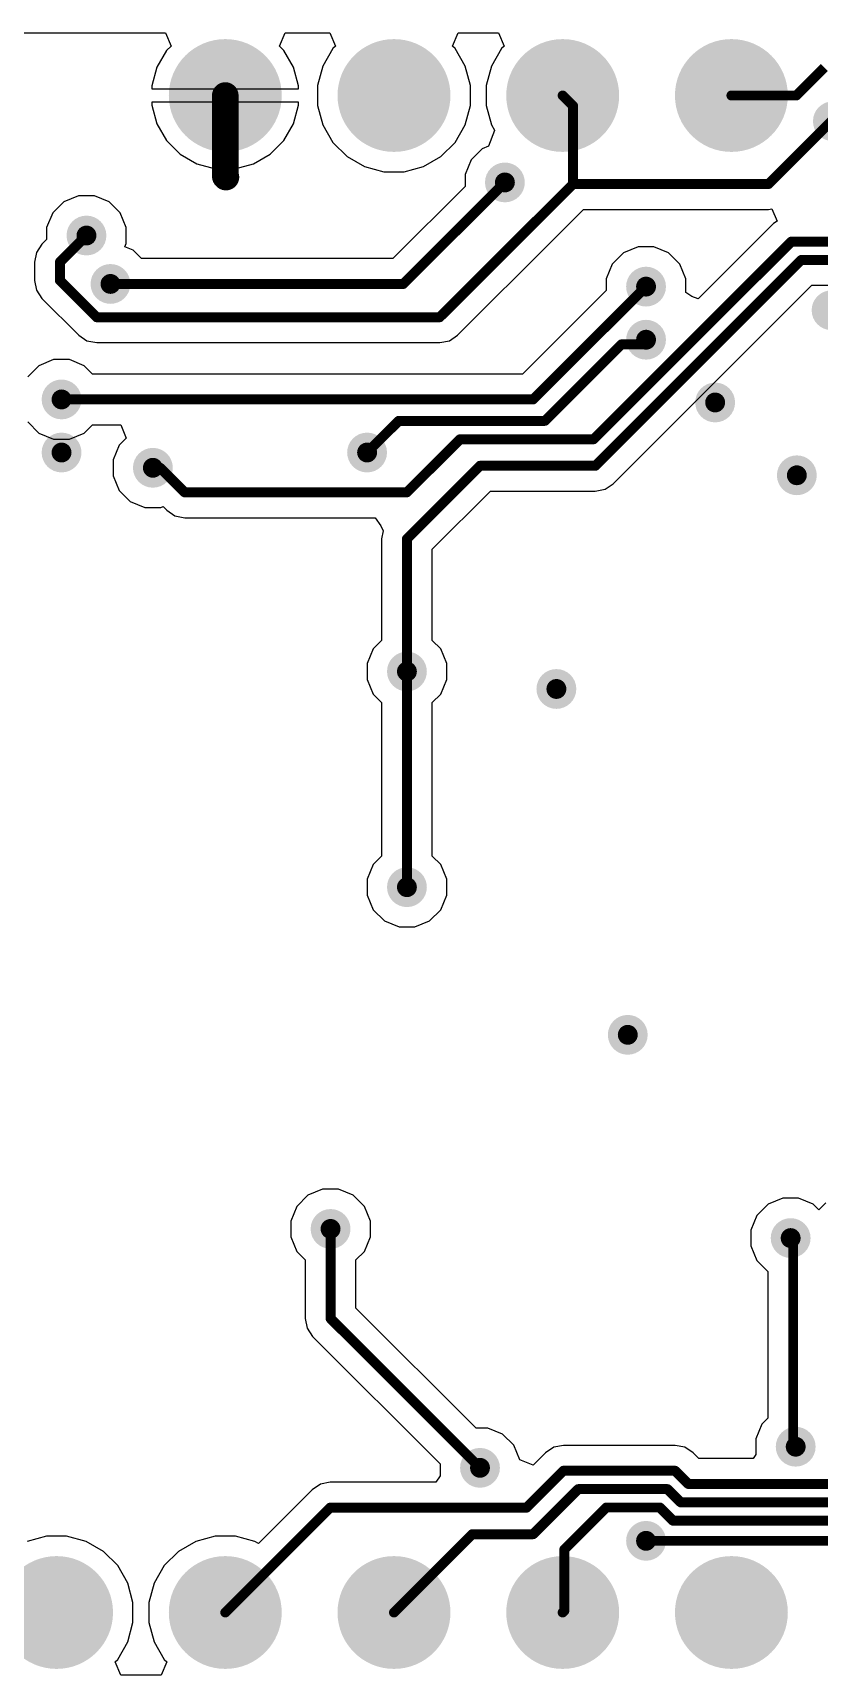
# Model space of a CAD drawing. Header units: inches. Extents: x 0.3 to 40.7, y 0.3 to 25.1.
# Drawn here: x 13.79 to 25.63, y 0.31 to 25.05 of the extents above; entities that cross this region are included whole.
import ezdxf

# ---------------------------------------------------------------- set-up
doc = ezdxf.new("R2010")
doc.units = ezdxf.units.IN
for name, color, linetype in [('BOTTOM', 5, 'Continuous'), ('Pad Holes', 156, 'Continuous'), ('Via Holes', 16, 'Continuous')]:
    doc.layers.add(name, color=color, linetype=linetype)

# ---------------------------------------------------------------- blocks, each defined once
blk = doc.blocks.new('PIN_HEADER_2_54___VERT__1_4POS_F_________1_3518')
at = {"layer": 'BOTTOM'}
h = blk.add_hatch(color=5, dxfattribs=at)
edge = h.paths.add_edge_path()
edge.add_arc((-3.81, 0), 0.8499983, 0, 360)
h = blk.add_hatch(color=5, dxfattribs=at)
edge = h.paths.add_edge_path()
edge.add_arc((-1.27, 0), 0.8499983, 0, 360)
h = blk.add_hatch(color=5, dxfattribs=at)
edge = h.paths.add_edge_path()
edge.add_arc((1.27, 0), 0.8499983, 0, 360)
h = blk.add_hatch(color=5, dxfattribs=at)
edge = h.paths.add_edge_path()
edge.add_arc((3.81, 0), 0.8499983, 0, 360)
at = {"layer": 'Pad Holes'}
h = blk.add_hatch(color=7, dxfattribs=at)
edge = h.paths.add_edge_path()
edge.add_arc((-3.81, 0), 0.499999, 0, 360)
h = blk.add_hatch(color=7, dxfattribs=at)
edge = h.paths.add_edge_path()
edge.add_arc((-1.27, 0), 0.499999, 0, 360)
h = blk.add_hatch(color=7, dxfattribs=at)
edge = h.paths.add_edge_path()
edge.add_arc((1.27, 0), 0.499999, 0, 360)
h = blk.add_hatch(color=7, dxfattribs=at)
edge = h.paths.add_edge_path()
edge.add_arc((3.81, 0), 0.499999, 0, 360)
blk = doc.blocks.new('PIN_HEADER_2_54___VERT__1_10POS_3520')
at = {"layer": 'BOTTOM'}
h = blk.add_hatch(color=5, dxfattribs=at)
edge = h.paths.add_edge_path()
edge.add_arc((-11.43, 0), 0.8499983, 0, 360)
h = blk.add_hatch(color=5, dxfattribs=at)
edge = h.paths.add_edge_path()
edge.add_arc((-8.889999999999999, 0), 0.8499983, 0, 360)
h = blk.add_hatch(color=5, dxfattribs=at)
edge = h.paths.add_edge_path()
edge.add_arc((-6.35, 0), 0.8499983, 0, 360)
h = blk.add_hatch(color=5, dxfattribs=at)
edge = h.paths.add_edge_path()
edge.add_arc((-3.81, 0), 0.8499983, 0, 360)
h = blk.add_hatch(color=5, dxfattribs=at)
edge = h.paths.add_edge_path()
edge.add_arc((-1.27, 0), 0.8499983, 0, 360)
h = blk.add_hatch(color=5, dxfattribs=at)
edge = h.paths.add_edge_path()
edge.add_arc((1.27, 0), 0.8499983, 0, 360)
h = blk.add_hatch(color=5, dxfattribs=at)
edge = h.paths.add_edge_path()
edge.add_arc((3.81, 0), 0.8499983, 0, 360)
h = blk.add_hatch(color=5, dxfattribs=at)
edge = h.paths.add_edge_path()
edge.add_arc((6.35, 0), 0.8499983, 0, 360)
h = blk.add_hatch(color=5, dxfattribs=at)
edge = h.paths.add_edge_path()
edge.add_arc((8.889999999999999, 0), 0.8499983, 0, 360)
h = blk.add_hatch(color=5, dxfattribs=at)
edge = h.paths.add_edge_path()
edge.add_arc((11.43, 0), 0.8499983, 0, 360)
at = {"layer": 'Pad Holes'}
h = blk.add_hatch(color=7, dxfattribs=at)
edge = h.paths.add_edge_path()
edge.add_arc((-11.43, 0), 0.499999, 0, 360)
h = blk.add_hatch(color=7, dxfattribs=at)
edge = h.paths.add_edge_path()
edge.add_arc((-8.889999999999999, 0), 0.499999, 0, 360)
h = blk.add_hatch(color=7, dxfattribs=at)
edge = h.paths.add_edge_path()
edge.add_arc((-6.35, 0), 0.499999, 0, 360)
h = blk.add_hatch(color=7, dxfattribs=at)
edge = h.paths.add_edge_path()
edge.add_arc((-3.81, 0), 0.499999, 0, 360)
h = blk.add_hatch(color=7, dxfattribs=at)
edge = h.paths.add_edge_path()
edge.add_arc((-1.27, 0), 0.499999, 0, 360)
h = blk.add_hatch(color=7, dxfattribs=at)
edge = h.paths.add_edge_path()
edge.add_arc((1.27, 0), 0.499999, 0, 360)
h = blk.add_hatch(color=7, dxfattribs=at)
edge = h.paths.add_edge_path()
edge.add_arc((3.81, 0), 0.499999, 0, 360)
h = blk.add_hatch(color=7, dxfattribs=at)
edge = h.paths.add_edge_path()
edge.add_arc((6.35, 0), 0.499999, 0, 360)
h = blk.add_hatch(color=7, dxfattribs=at)
edge = h.paths.add_edge_path()
edge.add_arc((8.889999999999999, 0), 0.499999, 0, 360)
h = blk.add_hatch(color=7, dxfattribs=at)
edge = h.paths.add_edge_path()
edge.add_arc((11.43, 0), 0.499999, 0, 360)

msp = doc.modelspace()

# ---------------------------------------------------------------- hatches: boundary and pattern name
at = {"layer": 'BOTTOM'}
h = msp.add_hatch(color=5, dxfattribs=at)
edge = h.paths.add_edge_path()
edge.add_arc((25.83810428, 23.72171786), 0.2999994, 0, 360)
h = msp.add_hatch(color=5, dxfattribs=at)
edge = h.paths.add_edge_path()
edge.add_arc((20.89999884, 22.80000012), 0.2999994, 0, 360)
h = msp.add_hatch(color=5, dxfattribs=at)
edge = h.paths.add_edge_path()
edge.add_arc((14.59999874, 21.99999918), 0.2999994, 0, 360)
h = msp.add_hatch(color=5, dxfattribs=at)
edge = h.paths.add_edge_path()
edge.add_arc((14.96156266, 21.2703537), 0.2999994, 0, 360)
h = msp.add_hatch(color=5, dxfattribs=at)
edge = h.paths.add_edge_path()
edge.add_arc((23.02502126, 21.23000326), 0.2999994, 0, 360)
h = msp.add_hatch(color=5, dxfattribs=at)
edge = h.paths.add_edge_path()
edge.add_arc((25.8184142, 20.87395114), 0.2999994, 0, 360)
h = msp.add_hatch(color=5, dxfattribs=at)
edge = h.paths.add_edge_path()
edge.add_arc((23.02502126, 20.43000232), 0.2999994, 0, 360)
h = msp.add_hatch(color=5, dxfattribs=at)
edge = h.paths.add_edge_path()
edge.add_arc((14.22502108, 19.53001174), 0.2999994, 0, 360)
h = msp.add_hatch(color=5, dxfattribs=at)
edge = h.paths.add_edge_path()
edge.add_arc((24.06559068, 19.48396662), 0.2999994, 0, 360)
h = msp.add_hatch(color=5, dxfattribs=at)
edge = h.paths.add_edge_path()
edge.add_arc((14.22502362, 18.7300108), 0.2999994, 0, 360)
h = msp.add_hatch(color=5, dxfattribs=at)
edge = h.paths.add_edge_path()
edge.add_arc((18.82502204, 18.7300108), 0.2999994, 0, 360)
h = msp.add_hatch(color=5, dxfattribs=at)
edge = h.paths.add_edge_path()
edge.add_arc((15.59999928, 18.5000011), 0.2999994, 0, 360)
h = msp.add_hatch(color=5, dxfattribs=at)
edge = h.paths.add_edge_path()
edge.add_arc((25.29533676, 18.38703714), 0.2999994, 0, 360)
h = msp.add_hatch(color=5, dxfattribs=at)
edge = h.paths.add_edge_path()
edge.add_arc((19.42502338, 15.43000216), 0.2999994, 0, 360)
h = msp.add_hatch(color=5, dxfattribs=at)
edge = h.paths.add_edge_path()
edge.add_arc((21.675217, 15.1668226), 0.2999994, 0, 360)
h = msp.add_hatch(color=5, dxfattribs=at)
edge = h.paths.add_edge_path()
edge.add_arc((19.42502338, 12.18000358), 0.2999994, 0, 360)
h = msp.add_hatch(color=5, dxfattribs=at)
edge = h.paths.add_edge_path()
edge.add_arc((22.74995704, 9.95508042), 0.2999994, 0, 360)
h = msp.add_hatch(color=5, dxfattribs=at)
edge = h.paths.add_edge_path()
edge.add_arc((18.27502822, 7.03001134), 0.2999994, 0, 360)
h = msp.add_hatch(color=5, dxfattribs=at)
edge = h.paths.add_edge_path()
edge.add_arc((25.20230672, 6.892383979999999), 0.2999994, 0, 360)
h = msp.add_hatch(color=5, dxfattribs=at)
edge = h.paths.add_edge_path()
edge.add_arc((25.27807492, 3.74852184), 0.2999994, 0, 360)
h = msp.add_hatch(color=5, dxfattribs=at)
edge = h.paths.add_edge_path()
edge.add_arc((20.52502118, 3.43001092), 0.2999994, 0, 360)
h = msp.add_hatch(color=5, dxfattribs=at)
edge = h.paths.add_edge_path()
edge.add_arc((23.02502126, 2.33001058), 0.2999994, 0, 360)
at = {"layer": 'Via Holes'}
h = msp.add_hatch(color=7, dxfattribs=at)
edge = h.paths.add_edge_path()
edge.add_arc((20.89999884, 22.80000012), 0.1499997, 0, 360)
h = msp.add_hatch(color=7, dxfattribs=at)
edge = h.paths.add_edge_path()
edge.add_arc((14.59999874, 21.99999918), 0.1499997, 0, 360)
h = msp.add_hatch(color=7, dxfattribs=at)
edge = h.paths.add_edge_path()
edge.add_arc((14.96156266, 21.2703537), 0.1499997, 0, 360)
h = msp.add_hatch(color=7, dxfattribs=at)
edge = h.paths.add_edge_path()
edge.add_arc((23.02502126, 21.23000326), 0.1499997, 0, 360)
h = msp.add_hatch(color=7, dxfattribs=at)
edge = h.paths.add_edge_path()
edge.add_arc((23.02502126, 20.43000232), 0.1499997, 0, 360)
h = msp.add_hatch(color=7, dxfattribs=at)
edge = h.paths.add_edge_path()
edge.add_arc((14.22502108, 19.53001174), 0.1499997, 0, 360)
h = msp.add_hatch(color=7, dxfattribs=at)
edge = h.paths.add_edge_path()
edge.add_arc((24.06559068, 19.48396662), 0.1499997, 0, 360)
h = msp.add_hatch(color=7, dxfattribs=at)
edge = h.paths.add_edge_path()
edge.add_arc((14.22502362, 18.7300108), 0.1499997, 0, 360)
h = msp.add_hatch(color=7, dxfattribs=at)
edge = h.paths.add_edge_path()
edge.add_arc((18.82502204, 18.7300108), 0.1499997, 0, 360)
h = msp.add_hatch(color=7, dxfattribs=at)
edge = h.paths.add_edge_path()
edge.add_arc((15.59999928, 18.5000011), 0.1499997, 0, 360)
h = msp.add_hatch(color=7, dxfattribs=at)
edge = h.paths.add_edge_path()
edge.add_arc((25.29533676, 18.38703714), 0.1499997, 0, 360)
h = msp.add_hatch(color=7, dxfattribs=at)
edge = h.paths.add_edge_path()
edge.add_arc((19.42502338, 15.43000216), 0.1499997, 0, 360)
h = msp.add_hatch(color=7, dxfattribs=at)
edge = h.paths.add_edge_path()
edge.add_arc((21.675217, 15.1668226), 0.1499997, 0, 360)
h = msp.add_hatch(color=7, dxfattribs=at)
edge = h.paths.add_edge_path()
edge.add_arc((19.42502338, 12.18000358), 0.1499997, 0, 360)
h = msp.add_hatch(color=7, dxfattribs=at)
edge = h.paths.add_edge_path()
edge.add_arc((22.74995704, 9.95508042), 0.1499997, 0, 360)
h = msp.add_hatch(color=7, dxfattribs=at)
edge = h.paths.add_edge_path()
edge.add_arc((18.27502822, 7.03001134), 0.1499997, 0, 360)
h = msp.add_hatch(color=7, dxfattribs=at)
edge = h.paths.add_edge_path()
edge.add_arc((25.20230672, 6.892383979999999), 0.1499997, 0, 360)
h = msp.add_hatch(color=7, dxfattribs=at)
edge = h.paths.add_edge_path()
edge.add_arc((25.27807492, 3.74852184), 0.1499997, 0, 360)
h = msp.add_hatch(color=7, dxfattribs=at)
edge = h.paths.add_edge_path()
edge.add_arc((20.52502118, 3.43001092), 0.1499997, 0, 360)
h = msp.add_hatch(color=7, dxfattribs=at)
edge = h.paths.add_edge_path()
edge.add_arc((23.02502126, 2.33001058), 0.1499997, 0, 360)

# ---------------------------------------------------------------- linework, layer by layer
at = {"layer": 'BOTTOM'}
for p, q in [((4.50001132, 25.05414598), (15.79003446, 25.05415106)), ((15.79003446, 25.05415106), (15.87287656, 24.85414892)), ((17.50718114, 24.85415146), (17.59002578, 25.05415106)), ((17.59002578, 25.05415106), (18.26498506, 25.05415106)), ((18.26498506, 25.05415106), (18.3478297, 24.85415146)), ((20.11223054, 24.85415146), (20.19507264, 25.05415106)), ((20.19507264, 25.05415106), (20.8049876, 25.0541536)), ((20.8049876, 25.0541536), (20.8878297, 24.85415146)), ((15.8066105, 24.78788286), (15.66126662, 24.53613838)), ((15.87287656, 24.85414892), (15.8066105, 24.78788286)), ((17.57344974, 24.78788286), (17.50718114, 24.85415146)), ((17.71879362, 24.53613838), (17.57344974, 24.78788286)), ((18.30980336, 24.81612512), (18.15840158, 24.55389298)), ((18.3478297, 24.85415146), (18.30980336, 24.81612512)), ((20.15025688, 24.81612512), (20.11223054, 24.85415146)), ((20.30165866, 24.55389298), (20.15025688, 24.81612512)), ((20.84980336, 24.81612512), (20.69840158, 24.55389298)), ((20.8878297, 24.85415146), (20.84980336, 24.81612512)), ((15.66126662, 24.53613838), (15.58603182, 24.25535408)), ((17.79402842, 24.25535408), (17.71879362, 24.53613838)), ((18.15840158, 24.55389298), (18.08003242, 24.26140944)), ((20.38002782, 24.26140944), (20.30165866, 24.55389298)), ((20.69840158, 24.55389298), (20.62003242, 24.26140944)), ((15.58603182, 24.25535408), (15.58603182, 24.21001)), ((17.79402842, 24.21001), (17.79402842, 24.25535408)), ((18.08003242, 24.26140944), (18.08003242, 23.95861096)), ((20.38002782, 23.95861096), (20.38002782, 24.26140944)), ((20.62003242, 24.26140944), (20.62003242, 23.95861096)), ((15.58603182, 24.21001), (17.79402842, 24.21001)), ((16.59003032, 24.0100104), (15.58603182, 24.0100104)), ((15.58603182, 24.0100104), (15.58603182, 23.96466632)), ((16.59003032, 23.0060119), (16.59003032, 24.0100104)), ((17.79402842, 24.0100104), (16.79002992, 24.0100104)), ((16.79002992, 24.0100104), (16.79002992, 23.0060119)), ((17.79402842, 23.96466632), (17.79402842, 24.0100104)), ((15.58603182, 23.96466632), (15.66126662, 23.68388202)), ((17.71879362, 23.68388202), (17.79402842, 23.96466632)), ((18.08003242, 23.95861096), (18.15840158, 23.66612742)), ((20.30165866, 23.66612742), (20.38002782, 23.95861096)), ((20.62003242, 23.95861096), (20.69840158, 23.66612742)), ((15.66126662, 23.68388202), (15.8066105, 23.43213754)), ((17.57344974, 23.43213754), (17.71879362, 23.68388202)), ((18.15840158, 23.66612742), (18.30980336, 23.40389528)), ((20.15025688, 23.40389528), (20.30165866, 23.66612742)), ((20.74524426, 23.58445118), (20.6519018, 23.34666908)), ((20.69840158, 23.66612742), (20.74508678, 23.58526906)), ((20.74508678, 23.58526906), (20.74524426, 23.58445118)), ((15.8066105, 23.43213754), (16.01215746, 23.22659058)), ((17.36790278, 23.22659058), (17.57344974, 23.43213754)), ((18.30980336, 23.40389528), (18.5239152, 23.18978344)), ((19.93614504, 23.18978344), (20.15025688, 23.40389528)), ((20.56012652, 23.30865544), (20.39134352, 23.13987244)), ((20.6519018, 23.34666908), (20.56012652, 23.30865544)), ((16.01215746, 23.22659058), (16.26390194, 23.0812467)), ((16.26390194, 23.0812467), (16.54468624, 23.0060119)), ((16.835374, 23.0060119), (17.1161583, 23.0812467)), ((17.1161583, 23.0812467), (17.36790278, 23.22659058)), ((18.5239152, 23.18978344), (18.78614734, 23.03838166)), ((18.78614734, 23.03838166), (19.07863088, 22.9600125)), ((19.38142936, 22.9600125), (19.6739129, 23.03838166)), ((19.6739129, 23.03838166), (19.93614504, 23.18978344)), ((20.39134352, 23.13987244), (20.30000004, 22.9193471)), ((16.54468624, 23.0060119), (16.59003032, 23.0060119)), ((16.79002992, 23.0060119), (16.835374, 23.0060119)), ((19.07863088, 22.9600125), (19.38142936, 22.9600125)), ((20.30000004, 22.9193471), (20.30000004, 22.74071652)), ((14.48065176, 22.59999798), (14.26012642, 22.5086545)), ((14.71934572, 22.59999798), (14.48065176, 22.59999798)), ((14.93987106, 22.5086545), (14.71934572, 22.59999798)), ((20.30000004, 22.74071652), (19.21198088, 21.65269736)), ((14.09134342, 22.3398715), (13.99999994, 22.11934616)), ((14.26012642, 22.5086545), (14.09134342, 22.3398715)), ((15.10865406, 22.3398715), (14.93987106, 22.5086545)), ((15.19999754, 22.11934616), (15.10865406, 22.3398715)), ((21.62537204, 21.93464752), (22.08482248, 22.39409796)), ((22.08482248, 22.39409796), (24.86881996, 22.39409796)), ((24.86881996, 22.39409796), (24.9203083, 22.40433924)), ((24.9203083, 22.40433924), (24.99834472, 22.21594236)), ((13.99999994, 22.11934616), (13.99999994, 21.94071558)), ((15.19999754, 21.8806522), (15.19999754, 22.11934616)), ((24.94360772, 22.1793689), (23.80979744, 21.04555862)), ((24.99834472, 22.21594236), (24.94360772, 22.1793689)), ((13.92964194, 21.87035758), (13.8467592, 21.74631668)), ((13.99999994, 21.94071558), (13.92964194, 21.87035758)), ((15.17891554, 21.82975822), (15.19999754, 21.8806522)), ((15.30143498, 21.77900902), (15.17891554, 21.82975822)), ((15.42774664, 21.65269736), (15.30143498, 21.77900902)), ((20.18871756, 20.49799558), (21.62536442, 21.93464244)), ((21.62536442, 21.93464244), (21.62537204, 21.93464752)), ((22.90567428, 21.83000206), (22.68514894, 21.73865858)), ((23.14436824, 21.83000206), (22.90567428, 21.83000206)), ((23.36489358, 21.73865858), (23.14436824, 21.83000206)), ((13.8467592, 21.74631668), (13.81765588, 21.59999998)), ((13.81765588, 21.59999998), (13.81765588, 21.32198174)), ((19.21198088, 21.65269736), (15.42774664, 21.65269736)), ((22.51636594, 21.56987558), (22.42502246, 21.34935024)), ((22.68514894, 21.73865858), (22.51636594, 21.56987558)), ((23.53367658, 21.56987558), (23.36489358, 21.73865858)), ((23.62502006, 21.34935024), (23.53367658, 21.56987558)), ((13.81765588, 21.32198174), (13.8467592, 21.17566504)), ((22.42502246, 21.34935024), (22.42502246, 21.17071966)), ((23.62502006, 21.14362548), (23.62502006, 21.34935024)), ((13.8467592, 21.17566504), (13.92964194, 21.05162414)), ((13.92964194, 21.05162414), (14.4832705, 20.49799558)), ((22.42502246, 21.17071966), (21.1666582, 19.9123554)), ((22.53159578, 18.25964344), (25.52162028, 21.24966794)), ((23.71542374, 21.07880722), (23.62502006, 21.14362548)), ((23.80979744, 21.04555862), (23.71542374, 21.07880722)), ((25.52162028, 21.24966794), (26.12737472, 21.24966794)), ((14.4832705, 20.49799558), (14.6073114, 20.41511284)), ((14.6073114, 20.41511284), (14.7536281, 20.38600952)), ((14.7536281, 20.38600952), (19.91835996, 20.38600952)), ((19.91835996, 20.38600952), (20.06467666, 20.41511284)), ((20.06467666, 20.41511284), (20.18871756, 20.49799558)), ((14.1056741, 20.13001054), (13.88514876, 20.03866706)), ((14.34436806, 20.13001054), (14.1056741, 20.13001054)), ((14.5648934, 20.03866706), (14.34436806, 20.13001054)), ((13.88514876, 20.03866706), (13.71636576, 19.86988406)), ((14.69120506, 19.9123554), (14.5648934, 20.03866706)), ((21.1666582, 19.9123554), (14.69120506, 19.9123554)), ((13.71636576, 19.19013942), (13.88514876, 19.02135642)), ((14.5648934, 19.02135642), (14.69120506, 19.14766808)), ((14.69120506, 19.14766808), (15.11629438, 19.14766808)), ((15.11629438, 19.14766808), (15.19913902, 18.94766848)), ((13.88514876, 19.02135642), (14.1056741, 18.93001294)), ((14.1056741, 18.93001294), (14.34436806, 18.93001294)), ((14.34436806, 18.93001294), (14.5648934, 19.02135642)), ((15.09134396, 18.83987342), (15.00000048, 18.61934808)), ((15.19913902, 18.94766848), (15.09134396, 18.83987342)), ((15.00000048, 18.61934808), (15.00000048, 18.38065412)), ((15.00000048, 18.38065412), (15.09134396, 18.16012878)), ((15.09134396, 18.16012878), (15.26012696, 17.99134578)), ((19.80736704, 17.2716317), (20.68339272, 18.14765738)), ((20.68339272, 18.14765738), (22.26123818, 18.14765738)), ((22.26123818, 18.14765738), (22.40755488, 18.1767607)), ((22.40755488, 18.1767607), (22.53159578, 18.25964344)), ((15.26012696, 17.99134578), (15.4806523, 17.9000023)), ((15.4806523, 17.9000023), (15.71934626, 17.9000023)), ((15.71934626, 17.9000023), (15.75363372, 17.91420344)), ((15.75363372, 17.91420344), (15.80818276, 17.8596544)), ((15.80818276, 17.8596544), (15.93222366, 17.77677166)), ((15.93222366, 17.77677166), (16.07854036, 17.74766834)), ((16.07854036, 17.74766834), (18.94573554, 17.74766834)), ((18.94573554, 17.74766834), (19.03417072, 17.6274476)), ((19.03417072, 17.6274476), (19.06608328, 17.5476662)), ((19.06608328, 17.5476662), (19.04267972, 17.43000324)), ((19.04267972, 17.43000324), (19.04267972, 15.89618614)), ((19.80736704, 15.89618614), (19.80736704, 17.2716317)), ((19.04267972, 15.89618614), (18.91636806, 15.76987448)), ((19.9336787, 15.76987448), (19.80736704, 15.89618614)), ((18.91636806, 15.76987448), (18.82502458, 15.54934914)), ((20.02502218, 15.54934914), (19.9336787, 15.76987448)), ((18.82502458, 15.54934914), (18.82502458, 15.31065518)), ((20.02502218, 15.31065518), (20.02502218, 15.54934914)), ((18.82502458, 15.31065518), (18.91636806, 15.09012984)), ((19.9336787, 15.09012984), (20.02502218, 15.31065518)), ((18.91636806, 15.09012984), (19.04267972, 14.96381818)), ((19.04267972, 14.96381818), (19.04267972, 12.64618756)), ((19.80736704, 14.96381818), (19.9336787, 15.09012984)), ((19.80736704, 12.64618756), (19.80736704, 14.96381818)), ((19.04267972, 12.64618756), (18.91636806, 12.5198759)), ((19.9336787, 12.5198759), (19.80736704, 12.64618756)), ((18.91636806, 12.5198759), (18.82502458, 12.29935056)), ((20.02502218, 12.29935056), (19.9336787, 12.5198759)), ((18.82502458, 12.29935056), (18.82502458, 12.0606566)), ((20.02502218, 12.0606566), (20.02502218, 12.29935056)), ((18.82502458, 12.0606566), (18.91636806, 11.84013126)), ((19.9336787, 11.84013126), (20.02502218, 12.0606566)), ((18.91636806, 11.84013126), (19.08515106, 11.67134826)), ((19.08515106, 11.67134826), (19.3056764, 11.58000478)), ((19.54437036, 11.58000478), (19.7648957, 11.67134826)), ((19.7648957, 11.67134826), (19.9336787, 11.84013126)), ((19.3056764, 11.58000478), (19.54437036, 11.58000478)), ((17.9351559, 7.53866666), (17.7663729, 7.369883659999999)), ((18.15568124, 7.63001014), (17.9351559, 7.53866666)), ((18.3943752, 7.63001014), (18.15568124, 7.63001014)), ((18.61490054, 7.53866666), (18.3943752, 7.63001014)), ((18.78368354, 7.369883659999999), (18.61490054, 7.53866666)), ((25.08295974, 7.49238278), (24.8624344, 7.4010393)), ((25.3216537, 7.49238278), (25.08295974, 7.49238278)), ((25.54217904, 7.4010393), (25.3216537, 7.49238278)), ((17.7663729, 7.369883659999999), (17.67502942, 7.14935832)), ((18.87502702, 7.14935832), (18.78368354, 7.369883659999999)), ((24.6936514, 7.2322563), (24.60230792, 7.011730959999999)), ((24.8624344, 7.4010393), (24.6936514, 7.2322563)), ((25.6272792, 7.315939139999999), (25.54217904, 7.4010393)), ((25.73407604, 7.422738519999999), (25.6272792, 7.315939139999999)), ((17.67502942, 7.14935832), (17.67502942, 6.91066436)), ((18.87502702, 6.91066436), (18.87502702, 7.14935832)), ((24.60230792, 7.011730959999999), (24.60230792, 6.773036999999999)), ((17.67502942, 6.91066436), (17.7663729, 6.690139019999999)), ((17.7663729, 6.690139019999999), (17.89268456, 6.563827359999999)), ((18.65737188, 6.563827359999999), (18.78368354, 6.690139019999999)), ((18.78368354, 6.690139019999999), (18.87502702, 6.91066436)), ((24.60230792, 6.773036999999999), (24.6936514, 6.55251166)), ((17.89268456, 6.563827359999999), (17.89268456, 5.680003879999999)), ((18.65737188, 5.838375419999999), (18.65737188, 6.563827359999999)), ((24.6936514, 6.55251166), (24.85784716, 6.3883159)), ((24.85784716, 6.3883159), (24.85784716, 4.17682172)), ((20.46573758, 4.03000972), (18.65737188, 5.838375419999999)), ((17.89268456, 5.680003879999999), (17.92178788, 5.533687179999999)), ((17.92178788, 5.533687179999999), (18.00467062, 5.40964628)), ((18.00467062, 5.40964628), (19.92502238, 3.48929452)), ((20.64436816, 4.03000972), (20.46573758, 4.03000972)), ((20.8648935, 3.93866624), (20.64436816, 4.03000972)), ((24.7694196, 4.08839416), (24.67807612, 3.86786882)), ((24.85784716, 4.17682172), (24.7694196, 4.08839416)), ((21.0336765, 3.76988324), (20.8648935, 3.93866624)), ((21.12501998, 3.54936044), (21.0336765, 3.76988324)), ((21.634704, 3.73925084), (21.5106631, 3.6563681)), ((21.7810207, 3.76835416), (21.634704, 3.73925084)), ((23.46242958, 3.76835416), (21.7810207, 3.76835416)), ((23.60874628, 3.73925084), (23.46242958, 3.76835416)), ((23.73278718, 3.6563681), (23.60874628, 3.73925084)), ((24.67807612, 3.86786882), (24.67807612, 3.6291774)), ((19.92502238, 3.48929452), (19.92502238, 3.31066648)), ((21.32501958, 3.47072458), (21.12501998, 3.54936044)), ((21.5106631, 3.6563681), (21.32501958, 3.47072458)), ((23.81978472, 3.56937056), (23.73278718, 3.6563681)), ((24.6381143, 3.56937056), (23.81978472, 3.56937056)), ((24.67807612, 3.6291774), (24.6381143, 3.56937056)), ((19.92502238, 3.31066648), (19.8593329, 3.21235578)), ((17.99966936, 3.10036972), (17.1890817, 2.28978206)), ((18.12371026, 3.183252459999999), (17.99966936, 3.10036972)), ((18.27002696, 3.21235578), (18.12371026, 3.183252459999999)), ((19.8593329, 3.21235578), (18.27002696, 3.21235578)), ((13.9986258, 2.4000079), (13.70614226, 2.32163874)), ((14.30142428, 2.4000079), (13.9986258, 2.4000079)), ((14.59390782, 2.32163874), (14.30142428, 2.4000079)), ((14.85613996, 2.17023696), (14.59390782, 2.32163874)), ((16.24614226, 2.32163874), (15.98391012, 2.17023696)), ((16.5386258, 2.4000079), (16.24614226, 2.32163874)), ((16.84142428, 2.4000079), (16.5386258, 2.4000079)), ((17.13390782, 2.32163874), (16.84142428, 2.4000079)), ((17.1890817, 2.28978206), (17.13390782, 2.32163874)), ((15.0702518, 1.95612512), (14.85613996, 2.17023696)), ((15.98391012, 2.17023696), (15.76979828, 1.95612512)), ((15.22165358, 1.69389298), (15.0702518, 1.95612512)), ((15.76979828, 1.95612512), (15.6183965, 1.69389298)), ((15.30002274, 1.40140944), (15.22165358, 1.69389298)), ((15.6183965, 1.69389298), (15.54002734, 1.40140944)), ((15.30002274, 1.09861096), (15.30002274, 1.40140944)), ((15.54002734, 1.40140944), (15.54002734, 1.09861096)), ((15.22165358, 0.80612742), (15.30002274, 1.09861096)), ((15.54002734, 1.09861096), (15.6183965, 0.80612742)), ((15.0702518, 0.54389528), (15.22165358, 0.80612742)), ((15.6183965, 0.80612742), (15.76979828, 0.54389528)), ((15.03222546, 0.5058689399999999), (15.0702518, 0.54389528)), ((15.11506756, 0.3058668), (15.03222546, 0.5058689399999999)), ((15.80782462, 0.5058689399999999), (15.72498252, 0.3058668)), ((15.76979828, 0.54389528), (15.80782462, 0.5058689399999999)), ((15.72498252, 0.3058668), (15.11506756, 0.3058668))]:
    msp.add_line(p, q, dxfattribs=at)
for points, const_width in [([(25.28762786, 24.1100102), (25.70962092, 24.53200326)], 0.1499997), ([(16.69003012, 22.88999486), (16.69003012, 24.1100102)], 0.3999992), ([(21.77003012, 24.1100102), (21.92645094, 23.95358938)], 0.1499997), ([(21.92645094, 22.77644162), (21.92645094, 23.95358938)], 0.1499997), ([(24.31003012, 24.1100102), (25.28762786, 24.1100102)], 0.1499997), ([(24.86881996, 22.77644162), (25.8140962, 23.72171786)], 0.1499997), ([(16.69003012, 22.88999486), (16.70001486, 22.88001012)], 0.3999992), ([(19.37035242, 21.2703537), (20.89999884, 22.80000012)], 0.1499997), ([(21.35501444, 22.20500512), (21.92645094, 22.77644162)], 0.1499997), ([(21.92645094, 22.77644162), (24.86881996, 22.77644162)], 0.1499997), ([(19.91835996, 20.76835318), (21.3550119, 22.20500512)], 0.1499997), ([(21.3550119, 22.20500512), (21.35501444, 22.20500512)], 0.1499997), ([(14.19999954, 21.59999998), (14.59999874, 21.99999918)], 0.1499997), ([(22.2349568, 18.93000278), (25.21396532, 21.9090113)], 0.1499997), ([(25.21396532, 21.9090113), (26.40048314, 21.9090113)], 0.1499997), ([(14.19999954, 21.32198174), (14.19999954, 21.59999998)], 0.1499997), ([(22.26123818, 18.53000104), (25.36324874, 21.6320116)], 0.1499997), ([(25.36324874, 21.6320116), (26.28574626, 21.6320116)], 0.1499997), ([(14.19999954, 21.32198174), (14.7536281, 20.76835318)], 0.1499997), ([(14.96156266, 21.2703537), (19.37035242, 21.2703537)], 0.1499997), ([(21.32502974, 19.53001174), (23.02502126, 21.23000326)], 0.1499997), ([(14.7536281, 20.76835318), (19.91835996, 20.76835318)], 0.1499997), ([(21.50202456, 19.20700248), (22.65379518, 20.3587731)], 0.1499997), ([(22.65379518, 20.3587731), (22.95379204, 20.3587731)], 0.1499997), ([(22.95379204, 20.3587731), (23.02502126, 20.43000232)], 0.1499997), ([(14.22502108, 19.53001174), (21.32502974, 19.53001174)], 0.1499997), ([(18.82502204, 18.7300108), (19.30201372, 19.20700248)], 0.1499997), ([(19.30201372, 19.20700248), (21.50202456, 19.20700248)], 0.1499997), ([(19.425031, 18.130012), (20.22502178, 18.93000278)], 0.1499997), ([(20.22502178, 18.93000278), (22.2349568, 18.93000278)], 0.1499997), ([(15.59999928, 18.5000011), (15.70855126, 18.5000011)], 0.1499997), ([(15.70855126, 18.5000011), (16.07854036, 18.130012)], 0.1499997), ([(19.42502338, 17.43000324), (20.52502118, 18.53000104)], 0.1499997), ([(20.52502118, 18.53000104), (22.26123818, 18.53000104)], 0.1499997), ([(16.07854036, 18.130012), (19.425031, 18.130012)], 0.1499997), ([(19.42502338, 15.43000216), (19.42502338, 17.43000324)], 0.1499997), ([(19.42502338, 12.18000358), (19.42502338, 15.43000216)], 0.1499997), ([(18.27502822, 5.680003879999999), (18.27502822, 7.03001134)], 0.1499997), ([(25.20230672, 6.892383979999999), (25.24019082, 6.85449988)], 0.1499997), ([(25.24019082, 3.78640594), (25.24019082, 6.85449988)], 0.1499997), ([(18.27502822, 5.680003879999999), (20.52502118, 3.43001092)], 0.1499997), ([(25.24019082, 3.78640594), (25.27807492, 3.74852184)], 0.1499997), ([(21.22502232, 2.83001212), (21.7810207, 3.3860105)], 0.1499997), ([(21.7810207, 3.3860105), (23.46242958, 3.3860105)], 0.1499997), ([(23.46242958, 3.3860105), (23.66141318, 3.187026899999999)], 0.1499997), ([(23.66141318, 3.187026899999999), (31.45579942, 3.187026899999999)], 0.1499997), ([(21.32502212, 2.43001038), (22.00402254, 3.1090108)], 0.1499997), ([(22.00402254, 3.1090108), (23.3476927, 3.1090108)], 0.1499997), ([(23.3476927, 3.1090108), (23.5466763, 2.9100272)], 0.1499997), ([(23.5466763, 2.9100272), (31.75399034, 2.9100272)], 0.1499997), ([(16.69002504, 1.2500102), (18.27002696, 2.83001212)], 0.1499997), ([(18.27002696, 2.83001212), (21.22502232, 2.83001212)], 0.1499997), ([(21.79502118, 2.20001084), (22.42702144, 2.8320111)], 0.1499997), ([(22.42702144, 2.8320111), (23.23295582, 2.8320111)], 0.1499997), ([(23.23295582, 2.8320111), (23.43193942, 2.6330275)], 0.1499997), ([(19.23002504, 1.2500102), (20.41002522, 2.43001038)], 0.1499997), ([(20.41002522, 2.43001038), (21.32502212, 2.43001038)], 0.1499997), ([(23.43193942, 2.6330275), (31.97795738, 2.6330275)], 0.1499997), ([(21.79502118, 1.27500634), (21.79502118, 2.20001084)], 0.1499997), ([(23.02502126, 2.33001058), (28.31002466, 2.33001058)], 0.1499997), ([(21.77002504, 1.2500102), (21.79502118, 1.27500634)], 0.1499997)]:
    msp.add_lwpolyline(points, dxfattribs=dict(at, const_width=const_width))
for points, const_width in [([(16.59003032, 24.1100102, 1), (16.79002992, 24.1100102, 1)], 0.1999996), ([(21.73252956, 24.1100102, 1), (21.80753068, 24.1100102, 1)], 0.07499858), ([(21.88895038, 23.95358938, 1), (21.9639515, 23.95358938, 1)], 0.07499858), ([(21.88895038, 23.95358938, 1), (21.9639515, 23.95358938, 1)], 0.07499858), ([(24.27252956, 24.1100102, 1), (24.34753068, 24.1100102, 1)], 0.07499858), ([(25.2501273, 24.1100102, 1), (25.32512842, 24.1100102, 1)], 0.07499858), ([(25.2501273, 24.1100102, 1), (25.32512842, 24.1100102, 1)], 0.07499858), ([(16.59003032, 22.88999486, 1), (16.79002992, 22.88999486, 1)], 0.1999996), ([(16.59003032, 22.88999486, 1), (16.79002992, 22.88999486, 1)], 0.1999996), ([(16.60001506, 22.88001012, 1), (16.80001466, 22.88001012, 1)], 0.1999996), ([(20.86249828, 22.80000012, 1), (20.9374994, 22.80000012, 1)], 0.07499858), ([(21.88895038, 22.77644162, 1), (21.9639515, 22.77644162, 1)], 0.07499858), ([(21.88895038, 22.77644162, 1), (21.9639515, 22.77644162, 1)], 0.07499858), ([(21.88895038, 22.77644162, 1), (21.9639515, 22.77644162, 1)], 0.07499858), ([(24.8313194, 22.77644162, 1), (24.90632052, 22.77644162, 1)], 0.07499858), ([(24.8313194, 22.77644162, 1), (24.90632052, 22.77644162, 1)], 0.07499858), ([(21.31751134, 22.20500512, 1), (21.39251246, 22.20500512, 1)], 0.07499858), ([(21.31751134, 22.20500512, 1), (21.39251246, 22.20500512, 1)], 0.07499858), ([(21.31751388, 22.20500512, 1), (21.392515, 22.20500512, 1)], 0.07499858), ([(21.31751388, 22.20500512, 1), (21.392515, 22.20500512, 1)], 0.07499858), ([(14.56249818, 21.99999918, 1), (14.6374993, 21.99999918, 1)], 0.07499858), ([(25.17646476, 21.9090113, 1), (25.25146588, 21.9090113, 1)], 0.07499858), ([(25.17646476, 21.9090113, 1), (25.25146588, 21.9090113, 1)], 0.07499858), ([(14.16249898, 21.59999998, 1), (14.2375001, 21.59999998, 1)], 0.07499858), ([(14.16249898, 21.59999998, 1), (14.2375001, 21.59999998, 1)], 0.07499858), ([(25.32574818, 21.6320116, 1), (25.4007493, 21.6320116, 1)], 0.07499858), ([(25.32574818, 21.6320116, 1), (25.4007493, 21.6320116, 1)], 0.07499858), ([(14.16249898, 21.32198174, 1), (14.2375001, 21.32198174, 1)], 0.07499858), ([(14.16249898, 21.32198174, 1), (14.2375001, 21.32198174, 1)], 0.07499858), ([(14.9240621, 21.2703537, 1), (14.99906322, 21.2703537, 1)], 0.07499858), ([(19.33285186, 21.2703537, 1), (19.40785298, 21.2703537, 1)], 0.07499858), ([(19.33285186, 21.2703537, 1), (19.40785298, 21.2703537, 1)], 0.07499858), ([(22.9875207, 21.23000326, 1), (23.06252182, 21.23000326, 1)], 0.07499858), ([(14.71612754, 20.76835318, 1), (14.79112866, 20.76835318, 1)], 0.07499858), ([(14.71612754, 20.76835318, 1), (14.79112866, 20.76835318, 1)], 0.07499858), ([(19.8808594, 20.76835318, 1), (19.95586052, 20.76835318, 1)], 0.07499858), ([(19.8808594, 20.76835318, 1), (19.95586052, 20.76835318, 1)], 0.07499858), ([(22.61629462, 20.3587731, 1), (22.69129574, 20.3587731, 1)], 0.07499858), ([(22.61629462, 20.3587731, 1), (22.69129574, 20.3587731, 1)], 0.07499858), ([(22.91629148, 20.3587731, 1), (22.9912926, 20.3587731, 1)], 0.07499858), ([(22.91629148, 20.3587731, 1), (22.9912926, 20.3587731, 1)], 0.07499858), ([(22.9875207, 20.43000232, 1), (23.06252182, 20.43000232, 1)], 0.07499858), ([(14.18752052, 19.53001174, 1), (14.26252164, 19.53001174, 1)], 0.07499858), ([(21.28752918, 19.53001174, 1), (21.3625303, 19.53001174, 1)], 0.07499858), ([(21.28752918, 19.53001174, 1), (21.3625303, 19.53001174, 1)], 0.07499858), ([(19.26451316, 19.20700248, 1), (19.33951428, 19.20700248, 1)], 0.07499858), ([(19.26451316, 19.20700248, 1), (19.33951428, 19.20700248, 1)], 0.07499858), ([(21.464524, 19.20700248, 1), (21.53952512, 19.20700248, 1)], 0.07499858), ([(21.464524, 19.20700248, 1), (21.53952512, 19.20700248, 1)], 0.07499858), ([(20.18752122, 18.93000278, 1), (20.26252234, 18.93000278, 1)], 0.07499858), ([(20.18752122, 18.93000278, 1), (20.26252234, 18.93000278, 1)], 0.07499858), ([(22.19745624, 18.93000278, 1), (22.27245736, 18.93000278, 1)], 0.07499858), ([(22.19745624, 18.93000278, 1), (22.27245736, 18.93000278, 1)], 0.07499858), ([(15.56249872, 18.5000011, 1), (15.63749984, 18.5000011, 1)], 0.07499858), ([(15.6710507, 18.5000011, 1), (15.74605182, 18.5000011, 1)], 0.07499858), ([(15.6710507, 18.5000011, 1), (15.74605182, 18.5000011, 1)], 0.07499858), ([(18.78752148, 18.7300108, 1), (18.8625226, 18.7300108, 1)], 0.07499858), ([(20.48752062, 18.53000104, 1), (20.56252174, 18.53000104, 1)], 0.07499858), ([(20.48752062, 18.53000104, 1), (20.56252174, 18.53000104, 1)], 0.07499858), ([(22.22373762, 18.53000104, 1), (22.29873874, 18.53000104, 1)], 0.07499858), ([(22.22373762, 18.53000104, 1), (22.29873874, 18.53000104, 1)], 0.07499858), ([(16.0410398, 18.130012, 1), (16.11604092, 18.130012, 1)], 0.07499858), ([(16.0410398, 18.130012, 1), (16.11604092, 18.130012, 1)], 0.07499858), ([(19.38753044, 18.130012, 1), (19.46253156, 18.130012, 1)], 0.07499858), ([(19.38753044, 18.130012, 1), (19.46253156, 18.130012, 1)], 0.07499858), ([(19.38752282, 17.43000324, 1), (19.46252394, 17.43000324, 1)], 0.07499858), ([(19.38752282, 17.43000324, 1), (19.46252394, 17.43000324, 1)], 0.07499858), ([(19.38752282, 15.43000216, 1), (19.46252394, 15.43000216, 1)], 0.07499858), ([(19.38752282, 15.43000216, 1), (19.46252394, 15.43000216, 1)], 0.07499858), ([(19.38752282, 12.18000358, 1), (19.46252394, 12.18000358, 1)], 0.07499858), ([(18.23752766, 7.03001134, 1), (18.31252878, 7.03001134, 1)], 0.07499858), ([(25.16480616, 6.892383979999999, 1), (25.23980728, 6.892383979999999, 1)], 0.07499858), ([(25.20269026, 6.85449988, 1), (25.27769138, 6.85449988, 1)], 0.07499858), ([(25.20269026, 6.85449988, 1), (25.27769138, 6.85449988, 1)], 0.07499858), ([(18.23752766, 5.680003879999999, 1), (18.31252878, 5.680003879999999, 1)], 0.07499858), ([(18.23752766, 5.680003879999999, 1), (18.31252878, 5.680003879999999, 1)], 0.07499858), ([(25.20269026, 3.78640594, 1), (25.27769138, 3.78640594, 1)], 0.07499858), ([(25.20269026, 3.78640594, 1), (25.27769138, 3.78640594, 1)], 0.07499858), ([(25.24057436, 3.74852184, 1), (25.31557548, 3.74852184, 1)], 0.07499858), ([(20.48752062, 3.43001092, 1), (20.56252174, 3.43001092, 1)], 0.07499858), ([(21.74352014, 3.3860105, 1), (21.81852126, 3.3860105, 1)], 0.07499858), ([(21.74352014, 3.3860105, 1), (21.81852126, 3.3860105, 1)], 0.07499858), ([(23.42492902, 3.3860105, 1), (23.49993014, 3.3860105, 1)], 0.07499858), ([(23.42492902, 3.3860105, 1), (23.49993014, 3.3860105, 1)], 0.07499858), ([(23.62391262, 3.187026899999999, 1), (23.69891374, 3.187026899999999, 1)], 0.07499858), ([(23.62391262, 3.187026899999999, 1), (23.69891374, 3.187026899999999, 1)], 0.07499858), ([(21.96652198, 3.1090108, 1), (22.0415231, 3.1090108, 1)], 0.07499858), ([(21.96652198, 3.1090108, 1), (22.0415231, 3.1090108, 1)], 0.07499858), ([(23.31019214, 3.1090108, 1), (23.38519326, 3.1090108, 1)], 0.07499858), ([(23.31019214, 3.1090108, 1), (23.38519326, 3.1090108, 1)], 0.07499858), ([(23.50917574, 2.9100272, 1), (23.58417686, 2.9100272, 1)], 0.07499858), ([(23.50917574, 2.9100272, 1), (23.58417686, 2.9100272, 1)], 0.07499858), ([(18.2325264, 2.83001212, 1), (18.30752752, 2.83001212, 1)], 0.07499858), ([(18.2325264, 2.83001212, 1), (18.30752752, 2.83001212, 1)], 0.07499858), ([(21.18752176, 2.83001212, 1), (21.26252288, 2.83001212, 1)], 0.07499858), ([(21.18752176, 2.83001212, 1), (21.26252288, 2.83001212, 1)], 0.07499858), ([(22.38952088, 2.8320111, 1), (22.464522, 2.8320111, 1)], 0.07499858), ([(22.38952088, 2.8320111, 1), (22.464522, 2.8320111, 1)], 0.07499858), ([(23.19545526, 2.8320111, 1), (23.27045638, 2.8320111, 1)], 0.07499858), ([(23.19545526, 2.8320111, 1), (23.27045638, 2.8320111, 1)], 0.07499858), ([(20.37252466, 2.43001038, 1), (20.44752578, 2.43001038, 1)], 0.07499858), ([(20.37252466, 2.43001038, 1), (20.44752578, 2.43001038, 1)], 0.07499858), ([(21.28752156, 2.43001038, 1), (21.36252268, 2.43001038, 1)], 0.07499858), ([(21.28752156, 2.43001038, 1), (21.36252268, 2.43001038, 1)], 0.07499858), ([(23.39443886, 2.6330275, 1), (23.46943998, 2.6330275, 1)], 0.07499858), ([(23.39443886, 2.6330275, 1), (23.46943998, 2.6330275, 1)], 0.07499858), ([(21.75752062, 2.20001084, 1), (21.83252174, 2.20001084, 1)], 0.07499858), ([(21.75752062, 2.20001084, 1), (21.83252174, 2.20001084, 1)], 0.07499858), ([(22.9875207, 2.33001058, 1), (23.06252182, 2.33001058, 1)], 0.07499858), ([(16.65252448, 1.2500102, 1), (16.7275256, 1.2500102, 1)], 0.07499858), ([(19.19252448, 1.2500102, 1), (19.2675256, 1.2500102, 1)], 0.07499858), ([(21.73252448, 1.2500102, 1), (21.8075256, 1.2500102, 1)], 0.07499858), ([(21.75752062, 1.27500634, 1), (21.83252174, 1.27500634, 1)], 0.07499858), ([(21.75752062, 1.27500634, 1), (21.83252174, 1.27500634, 1)], 0.07499858)]:
    msp.add_lwpolyline(points, format="xyb", close=True, dxfattribs=dict(at, const_width=const_width))

# ---------------------------------------------------------------- block references
for name, p in [('PIN_HEADER_2_54___VERT__1_4POS_F_________1_3518', (20.50003012, 24.1100102)), ('PIN_HEADER_2_54___VERT__1_10POS_3520', (20.50002504, 1.2500102))]:
    msp.add_blockref(name, p)

doc.saveas('drawing.dxf')
